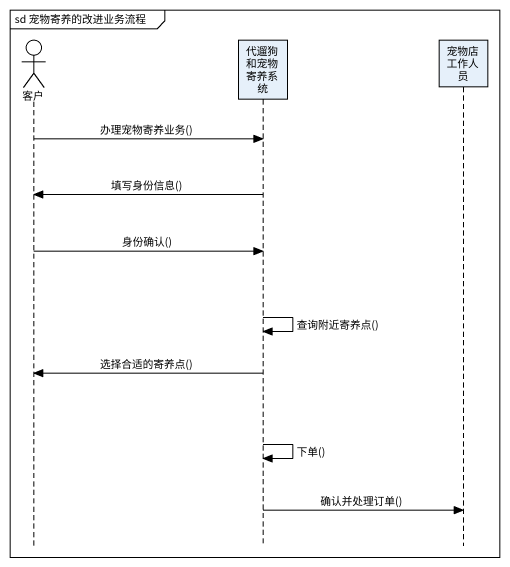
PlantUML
@startuml
mainframe sd 宠物寄养的改进业务流程
hide footbox
actor 客户
participant 代遛狗和宠物寄养系统
participant 宠物店工作人员

客户 -> 代遛狗和宠物寄养系统 : 办理宠物寄养业务()
代遛狗和宠物寄养系统 -> 客户 : 填写身份信息()
客户 -> 代遛狗和宠物寄养系统 : 身份确认()
代遛狗和宠物寄养系统 -> 代遛狗和宠物寄养系统 : 查询附近寄养点()
代遛狗和宠物寄养系统 -> 客户 : 选择合适的寄养点()
代遛狗和宠物寄养系统 -> 代遛狗和宠物寄养系统 : 下单()
代遛狗和宠物寄养系统 -> 宠物店工作人员 : 确认并处理订单()
@enduml
